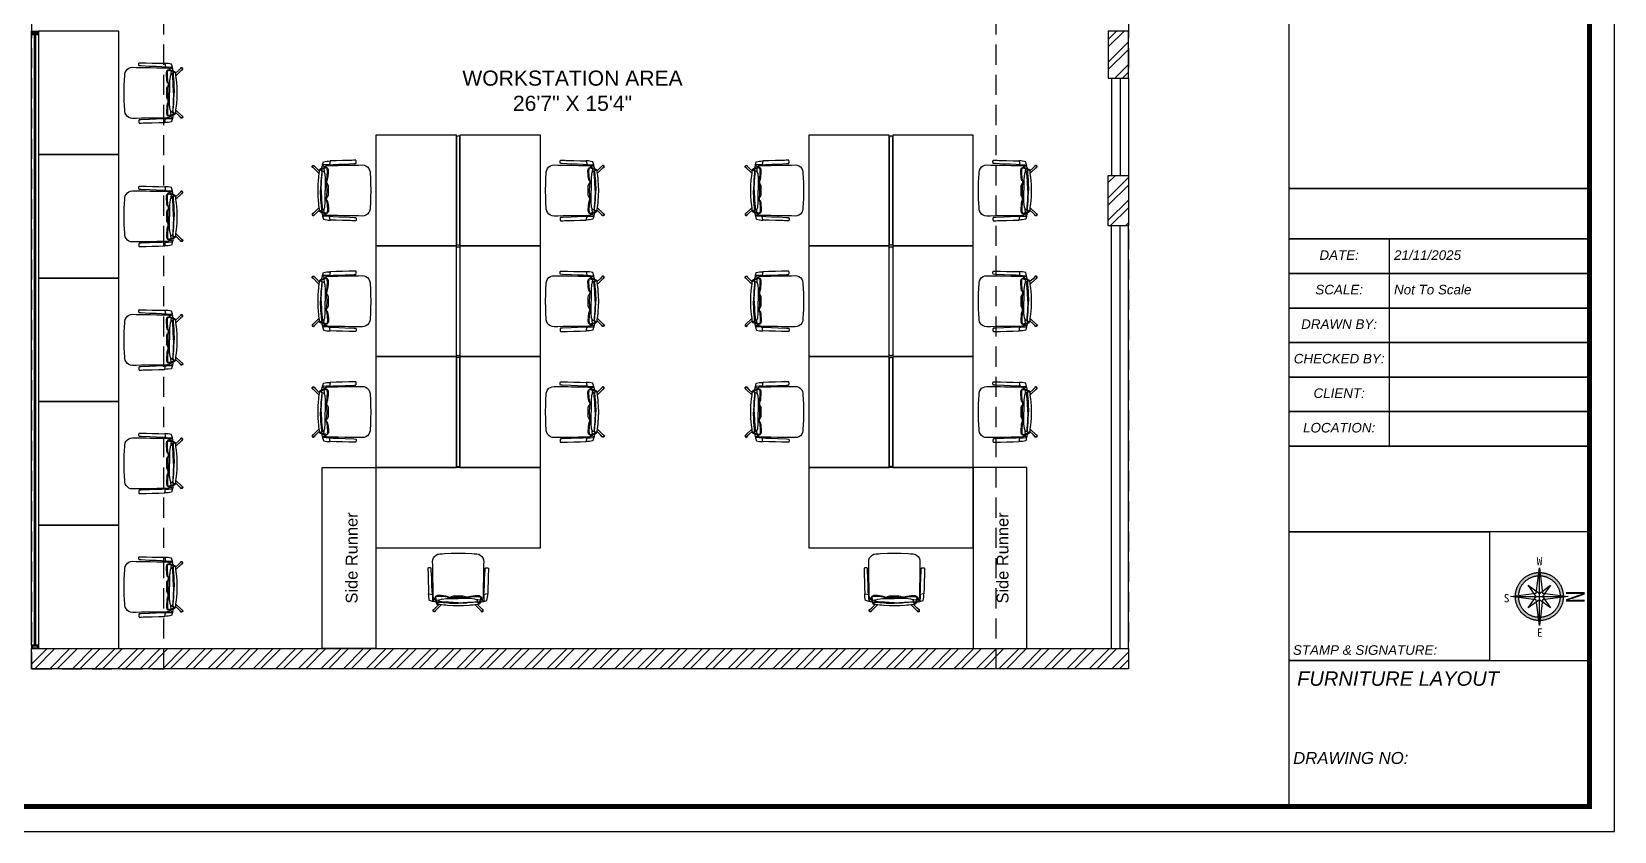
# Model space of a CAD drawing. Header units: inches. Extents: x -1805 to -919, y 1140 to 1766.
# Drawn here: x -1391 to -919.3, y 1140 to 1378.3 of the extents above; entities that cross this region are included whole.
import ezdxf

# ---------------------------------------------------------------- set-up
doc = ezdxf.new("R2010")
doc.units = ezdxf.units.IN
doc.linetypes.add('( Hidden )', pattern=[0.375, 0.25, -0.125])
for name, color, linetype in [('I- Beam', 1, '( Hidden )'), ('I- Furniture', 42, 'Continuous'), ('I- Glass', 4, 'Continuous'), ('I- Text', 251, 'Continuous'), ('I- WAll', 251, 'Continuous'), ('I- Window', 140, 'Continuous')]:
    doc.layers.add(name, color=color, linetype=linetype)
doc.layers.add('I- Name Plate', color=250, linetype='Continuous', true_color=0x333333)
doc.styles.add('Arial Narrow (bold)', font='ARIALNB.TTF')
doc.styles.add('Century Gothic (bold)', font='GOTHICB.TTF')
doc.styles.add('PDF CenturyGothic-Bold Italic', font='ariali.ttf')
doc.styles.get("Standard").update_dxf_attribs({"font": 'arial.ttf'})
pattern_1 = [(45, (-977.828, 0), (-3.367596, 3.367596), []), (45, (-975.583, 0), (-3.367596, 3.367596), [])]

# ---------------------------------------------------------------- blocks, each defined once
blk = doc.blocks.new('Chair')
at = {"layer": 'I- Furniture', "elevation": 0}
for points in [[(-201.951, 1576.528), (-201.956, 1576.53), (-201.958, 1576.536), (-201.959, 1576.54), (-201.961, 1576.552), (-201.962, 1576.593), (-201.962, 1576.644), (-201.964, 1576.706), (-201.964, 1576.741), (-201.964, 1576.784), (-201.965, 1576.832), (-201.966, 1576.866), (-201.964, 1576.883), (-201.958, 1576.899), (-201.948, 1576.913), (-201.934, 1576.925), (-201.919, 1576.932), (-201.903, 1576.936), (-201.879, 1576.937), (-201.858, 1576.939), (-201.796, 1576.941), (-201.733, 1576.943), (-201.671, 1576.941), (-201.608, 1576.939), (-201.588, 1576.937), (-201.563, 1576.936), (-201.547, 1576.932), (-201.533, 1576.925), (-201.518, 1576.913), (-201.509, 1576.899), (-201.503, 1576.883), (-201.501, 1576.866), (-201.502, 1576.832), (-201.502, 1576.784), (-201.502, 1576.741), (-201.503, 1576.706), (-201.505, 1576.644), (-201.505, 1576.593), (-201.506, 1576.552), (-201.508, 1576.54), (-201.509, 1576.536), (-201.511, 1576.53), (-201.516, 1576.528)], [(-201.968, 1576.565), (-201.97, 1576.6), (-201.972, 1576.651), (-201.974, 1576.711), (-201.978, 1576.788), (-201.978, 1576.806), (-201.979, 1576.807), (-201.984, 1576.809), (-201.988, 1576.81), (-201.993, 1576.81), (-201.998, 1576.81), (-202.003, 1576.809), (-202.007, 1576.807), (-202.008, 1576.807), (-202.008, 1576.806), (-202.008, 1576.804), (-202.008, 1576.797), (-202.008, 1576.789), (-202.008, 1576.784), (-202.007, 1576.769), (-202.007, 1576.757), (-202.007, 1576.743), (-202.005, 1576.686), (-202.004, 1576.627), (-202.002, 1576.576), (-202.002, 1576.574), (-202.002, 1576.573), (-202.001, 1576.573)], [(-201.499, 1576.565), (-201.497, 1576.6), (-201.495, 1576.651), (-201.493, 1576.711), (-201.489, 1576.788), (-201.488, 1576.806), (-201.488, 1576.807), (-201.483, 1576.809), (-201.478, 1576.81), (-201.474, 1576.81), (-201.469, 1576.81), (-201.464, 1576.809), (-201.46, 1576.807), (-201.459, 1576.807), (-201.459, 1576.806), (-201.459, 1576.804), (-201.459, 1576.797), (-201.459, 1576.789), (-201.459, 1576.784), (-201.459, 1576.769), (-201.46, 1576.757), (-201.46, 1576.743), (-201.462, 1576.686), (-201.463, 1576.627), (-201.464, 1576.576), (-201.465, 1576.574), (-201.465, 1576.573), (-201.465, 1576.573)], [(-201.933, 1576.497), (-201.943, 1576.499), (-201.949, 1576.501), (-201.966, 1576.504), (-201.994, 1576.512), (-201.995, 1576.513), (-202.001, 1576.543), (-202.001, 1576.556), (-202.002, 1576.573), (-202.001, 1576.573), (-201.969, 1576.566), (-201.968, 1576.565), (-201.968, 1576.56), (-201.966, 1576.554), (-201.963, 1576.549), (-201.96, 1576.547)], [(-201.968, 1576.56), (-201.967, 1576.538), (-201.966, 1576.512), (-201.966, 1576.507), (-201.966, 1576.505), (-201.968, 1576.505), (-201.968, 1576.505)], [(-201.815, 1576.529), (-201.815, 1576.529), (-201.815, 1576.534), (-201.815, 1576.534), (-201.82, 1576.537), (-201.825, 1576.539), (-201.829, 1576.541), (-201.843, 1576.544), (-201.853, 1576.545), (-201.879, 1576.547), (-201.897, 1576.548), (-201.908, 1576.548), (-201.925, 1576.547), (-201.93, 1576.546), (-201.94, 1576.543), (-201.942, 1576.542), (-201.939, 1576.536), (-201.936, 1576.527), (-201.932, 1576.515), (-201.928, 1576.503), (-201.925, 1576.494)], [(-201.815, 1576.534), (-201.818, 1576.538), (-201.825, 1576.544), (-201.834, 1576.55), (-201.845, 1576.553), (-201.868, 1576.555), (-201.887, 1576.557), (-201.903, 1576.558), (-201.917, 1576.558), (-201.923, 1576.557), (-201.928, 1576.555), (-201.933, 1576.553), (-201.936, 1576.55), (-201.939, 1576.547), (-201.941, 1576.544), (-201.941, 1576.543)], [(-201.822, 1576.542), (-201.809, 1576.541)], [(-201.809, 1576.541), (-201.807, 1576.541), (-201.803, 1576.542), (-201.796, 1576.545)], [(-201.805, 1576.534), (-201.796, 1576.545), (-201.792, 1576.548), (-201.785, 1576.552), (-201.775, 1576.554), (-201.767, 1576.555), (-201.762, 1576.555), (-201.733, 1576.555), (-201.704, 1576.555), (-201.7, 1576.555), (-201.692, 1576.554), (-201.682, 1576.552), (-201.675, 1576.548), (-201.671, 1576.545), (-201.662, 1576.534)], [(-201.804, 1576.529), (-201.805, 1576.534), (-201.79, 1576.539), (-201.777, 1576.541), (-201.733, 1576.543), (-201.69, 1576.541), (-201.676, 1576.539), (-201.662, 1576.534), (-201.662, 1576.529)], [(-201.658, 1576.541), (-201.66, 1576.541), (-201.664, 1576.542), (-201.671, 1576.545)], [(-201.644, 1576.542), (-201.658, 1576.541)], [(-201.652, 1576.529), (-201.652, 1576.529), (-201.651, 1576.534), (-201.651, 1576.534), (-201.646, 1576.537), (-201.641, 1576.539), (-201.638, 1576.541), (-201.623, 1576.544), (-201.614, 1576.545), (-201.588, 1576.547), (-201.569, 1576.548), (-201.559, 1576.548), (-201.542, 1576.547), (-201.537, 1576.546), (-201.527, 1576.543), (-201.525, 1576.542), (-201.527, 1576.536), (-201.531, 1576.527), (-201.534, 1576.515), (-201.539, 1576.503), (-201.542, 1576.494)], [(-201.651, 1576.534), (-201.648, 1576.538), (-201.642, 1576.544), (-201.633, 1576.55), (-201.621, 1576.553), (-201.599, 1576.555), (-201.579, 1576.557), (-201.564, 1576.558), (-201.55, 1576.558), (-201.544, 1576.557), (-201.539, 1576.555), (-201.534, 1576.553), (-201.531, 1576.55), (-201.528, 1576.547), (-201.526, 1576.544), (-201.525, 1576.543)], [(-201.534, 1576.497), (-201.523, 1576.499), (-201.518, 1576.501), (-201.501, 1576.504), (-201.473, 1576.512), (-201.472, 1576.513), (-201.466, 1576.543), (-201.465, 1576.556), (-201.465, 1576.573), (-201.466, 1576.573), (-201.498, 1576.566), (-201.499, 1576.565), (-201.499, 1576.56), (-201.5, 1576.554), (-201.504, 1576.549), (-201.507, 1576.547)], [(-201.499, 1576.56), (-201.5, 1576.538), (-201.501, 1576.512), (-201.501, 1576.507), (-201.501, 1576.505), (-201.499, 1576.505), (-201.499, 1576.505)], [(-201.938, 1576.422), (-201.939, 1576.42), (-201.942, 1576.416), (-201.944, 1576.413), (-201.946, 1576.411), (-201.95, 1576.41), (-201.953, 1576.41), (-201.956, 1576.411), (-201.959, 1576.413), (-201.961, 1576.416), (-201.962, 1576.419), (-201.962, 1576.423), (-201.961, 1576.426), (-201.959, 1576.429), (-201.956, 1576.431), (-201.951, 1576.434)], [(-201.96, 1576.503), (-201.957, 1576.509), (-201.955, 1576.514), (-201.952, 1576.525), (-201.948, 1576.532), (-201.947, 1576.532), (-201.946, 1576.53), (-201.944, 1576.525), (-201.929, 1576.485), (-201.926, 1576.48), (-201.924, 1576.479), (-201.922, 1576.48), (-201.92, 1576.483), (-201.918, 1576.486), (-201.916, 1576.489), (-201.912, 1576.496), (-201.909, 1576.497), (-201.903, 1576.497), (-201.894, 1576.497), (-201.883, 1576.496), (-201.866, 1576.494), (-201.822, 1576.49), (-201.809, 1576.489), (-201.734, 1576.487)], [(-201.887, 1576.474), (-201.945, 1576.415), (-201.948, 1576.413), (-201.95, 1576.413), (-201.953, 1576.413), (-201.955, 1576.413), (-201.957, 1576.415), (-201.959, 1576.417), (-201.96, 1576.42), (-201.96, 1576.422), (-201.959, 1576.425), (-201.958, 1576.427), (-201.939, 1576.445), (-201.908, 1576.477)], [(-201.734, 1576.492), (-201.822, 1576.496), (-201.881, 1576.501), (-201.903, 1576.502), (-201.91, 1576.502), (-201.912, 1576.501), (-201.917, 1576.492), (-201.921, 1576.487), (-201.924, 1576.485), (-201.926, 1576.485), (-201.929, 1576.49), (-201.943, 1576.526), (-201.948, 1576.534), (-201.95, 1576.533), (-201.952, 1576.525)], [(-201.931, 1576.516), (-201.912, 1576.518), (-201.9, 1576.519)], [(-201.914, 1576.498), (-201.921, 1576.492), (-201.922, 1576.491), (-201.923, 1576.491), (-201.924, 1576.492), (-201.925, 1576.493)], [(-201.543, 1576.479), (-201.601, 1576.471), (-201.608, 1576.47), (-201.612, 1576.469), (-201.62, 1576.469), (-201.637, 1576.467), (-201.685, 1576.464), (-201.733, 1576.463), (-201.782, 1576.464), (-201.83, 1576.467), (-201.847, 1576.469), (-201.855, 1576.469), (-201.859, 1576.47), (-201.865, 1576.471), (-201.924, 1576.479)], [(-201.911, 1576.504), (-201.909, 1576.51), (-201.9, 1576.519), (-201.884, 1576.525), (-201.84, 1576.529), (-201.815, 1576.529), (-201.804, 1576.529), (-201.768, 1576.529), (-201.734, 1576.529)], [(-201.733, 1576.492), (-201.645, 1576.496), (-201.586, 1576.501), (-201.564, 1576.502), (-201.557, 1576.502), (-201.555, 1576.501), (-201.549, 1576.492), (-201.546, 1576.487), (-201.543, 1576.485), (-201.541, 1576.485), (-201.538, 1576.49), (-201.524, 1576.526), (-201.519, 1576.534), (-201.517, 1576.533), (-201.515, 1576.525)], [(-201.507, 1576.503), (-201.51, 1576.509), (-201.512, 1576.514), (-201.514, 1576.525), (-201.518, 1576.532), (-201.52, 1576.532), (-201.521, 1576.53), (-201.523, 1576.525), (-201.538, 1576.485), (-201.541, 1576.48), (-201.543, 1576.479), (-201.544, 1576.48), (-201.547, 1576.483), (-201.549, 1576.486), (-201.551, 1576.489), (-201.555, 1576.496), (-201.557, 1576.497), (-201.564, 1576.497), (-201.573, 1576.497), (-201.583, 1576.496), (-201.601, 1576.494), (-201.645, 1576.49), (-201.658, 1576.489), (-201.733, 1576.487)], [(-201.556, 1576.504), (-201.557, 1576.51), (-201.567, 1576.519), (-201.583, 1576.525), (-201.626, 1576.529), (-201.652, 1576.529), (-201.662, 1576.529), (-201.699, 1576.529), (-201.733, 1576.529)], [(-201.58, 1576.474), (-201.522, 1576.415), (-201.518, 1576.413), (-201.517, 1576.413), (-201.514, 1576.413), (-201.512, 1576.413), (-201.509, 1576.415), (-201.508, 1576.417), (-201.507, 1576.42), (-201.507, 1576.422), (-201.508, 1576.425), (-201.509, 1576.427), (-201.528, 1576.445), (-201.558, 1576.477)], [(-201.536, 1576.516), (-201.555, 1576.518), (-201.567, 1576.519)], [(-201.549, 1576.494), (-201.546, 1576.492), (-201.545, 1576.491), (-201.544, 1576.491), (-201.543, 1576.492), (-201.542, 1576.493)], [(-201.529, 1576.422), (-201.527, 1576.42), (-201.525, 1576.416), (-201.523, 1576.413), (-201.52, 1576.411), (-201.517, 1576.41), (-201.514, 1576.41), (-201.51, 1576.411), (-201.508, 1576.413), (-201.506, 1576.416), (-201.505, 1576.419), (-201.505, 1576.423), (-201.506, 1576.426), (-201.508, 1576.429), (-201.511, 1576.431), (-201.516, 1576.434)]]:
    blk.add_lwpolyline(points, dxfattribs=at)
blk = doc.blocks.new('NORTH')
at = {"linetype": 'Continuous', "lineweight": 0}
h = blk.add_hatch(color=8, dxfattribs=at)
edge = h.paths.add_edge_path(flags=16)
edge.add_spline(control_points=[(123400, 207781), (123388, 207703), (123445, 207558), (123566, 207460), (123721, 207436), (123866, 207493), (123963, 207615), (123987, 207770), (123930, 207916), (123808, 208013), (123654, 208037), (123509, 207980), (123411, 207858), (123400, 207781)], knot_values=[0, 0, 0, 1, 2, 3, 4, 5, 6, 7, 8, 9, 10, 11, 12, 12, 12], degree=2, periodic=1)
edge = h.paths.add_edge_path()
edge.add_spline(control_points=[(123355, 207787), (123341, 207698), (123407, 207530), (123548, 207417), (123726, 207390), (123894, 207455), (124006, 207597), (124033, 207775), (123968, 207944), (123827, 208056), (123649, 208084), (123481, 208018), (123368, 207877), (123355, 207787)], knot_values=[0, 0, 0, 1, 2, 3, 4, 5, 6, 7, 8, 9, 10, 11, 12, 12, 12], degree=2, periodic=1)
for p, q in [((123687, 207365), (123687, 208108)), ((123317, 207737), (124058, 207737))]:
    blk.add_line(p, q)
for points in [[(124091, 207737), (123733, 207691), (123687, 207332), (123641, 207691), (123284, 207737), (123641, 207783), (123687, 208141), (123733, 207783)], [(123844, 207579), (123687, 207693), (123530, 207579), (123644, 207737), (123530, 207894), (123687, 207780), (123844, 207894), (123731, 207737)]]:
    blk.add_lwpolyline(points, close=True)
for points in [[(123355, 207787), (123341, 207698), (123407, 207530), (123548, 207417), (123726, 207390), (123894, 207455), (124006, 207597), (124033, 207775), (123968, 207944), (123827, 208056), (123649, 208084), (123481, 208018), (123368, 207877), (123355, 207787)], [(123400, 207781), (123388, 207703), (123445, 207558), (123566, 207460), (123721, 207436), (123866, 207493), (123963, 207615), (123987, 207770), (123930, 207916), (123808, 208013), (123654, 208037), (123509, 207980), (123411, 207858), (123400, 207781)]]:
    blk.add_open_spline(points, degree=2)
at = {"char_height": 116.65, "attachment_point": 1, "line_spacing_factor": 0.997128, "style": 'Century Gothic (bold)'}
for s, insert in [('{\\f@SimSun-ExtB|b1|i0|c0|p49;W}', (123650, 208293)), ('{\\f@SimSun-ExtB|b1|i0|c0|p49;S}', (123188, 207772)), ('{\\f@SimSun-ExtB|b1|i0|c0|p49;E}', (123653, 207289))]:
    blk.add_mtext(s, dxfattribs=dict(at, insert=insert))
at = {"insert": (124061, 207642), "char_height": 262.18, "attachment_point": 1, "rotation": 90, "line_spacing_factor": 0.974886, "style": 'Arial Narrow (bold)'}
blk.add_mtext('{\\f@SimSun-ExtB|b1|i0|c0|p49;\\C1;N}', dxfattribs=at)

msp = doc.modelspace()

# ---------------------------------------------------------------- hatches: boundary and pattern name
at = {"true_color": 0x636466, "transparency": 33554687}
h = msp.add_hatch(dxfattribs=at)
h.set_pattern_fill('ANSI32', color=251, scale=0.5)
h.set_pattern_definition(pattern_1)
h.paths.add_polyline_path([(-1070.099, 1364.479), (-1064.099, 1364.479), (-1064.099, 1378.479), (-1070.099, 1378.479)])
h = msp.add_hatch(dxfattribs=at)
h.set_pattern_fill('ANSI32', color=251, scale=0.5)
h.set_pattern_definition(pattern_1)
h.paths.add_polyline_path([(-1070.099, 1335.479), (-1064.099, 1335.479), (-1064.099, 1320.479), (-1070.099, 1320.479)])
h = msp.add_hatch(dxfattribs=at)
h.set_pattern_fill('ANSI32', color=251, scale=0.5)
h.set_pattern_definition(pattern_1)
h.paths.add_polyline_path([(-1390.972, 1194.487), (-1064.099, 1194.487), (-1064.099, 1188.487), (-1390.972, 1188.487)])

# ---------------------------------------------------------------- linework, layer by layer
at = {"layer": 'I- Beam', "ltscale": 24, "elevation": 0}
for points in [[(-1351.604, 1697.432), (-1390.972, 1697.432), (-1390.972, 1188.487), (-1351.604, 1188.487)], [(-1103.514, 1697.432), (-1064.099, 1697.432), (-1064.099, 1188.487), (-1103.514, 1188.487)]]:
    msp.add_lwpolyline(points, close=True, dxfattribs=at)
at = {"layer": 'I- Furniture', "elevation": 0}
for points in [[(-1388.972, 1341.681), (-1364.972, 1341.681), (-1364.972, 1378.479), (-1388.972, 1378.479)], [(-1288.352, 1314.487), (-1264.352, 1314.487), (-1264.352, 1347.487), (-1288.352, 1347.487)], [(-1239.352, 1347.487), (-1263.352, 1347.487), (-1263.352, 1314.487), (-1239.352, 1314.487)], [(-1159.352, 1314.487), (-1135.352, 1314.487), (-1135.352, 1347.487), (-1159.352, 1347.487)], [(-1110.352, 1347.487), (-1134.352, 1347.487), (-1134.352, 1314.487), (-1110.352, 1314.487)], [(-1388.972, 1304.882), (-1364.972, 1304.882), (-1364.972, 1341.681), (-1388.972, 1341.681)], [(-1288.352, 1281.487), (-1264.352, 1281.487), (-1264.352, 1314.487), (-1288.352, 1314.487)], [(-1239.352, 1314.487), (-1263.352, 1314.487), (-1263.352, 1281.487), (-1239.352, 1281.487)], [(-1159.352, 1281.487), (-1135.352, 1281.487), (-1135.352, 1314.487), (-1159.352, 1314.487)], [(-1110.352, 1314.487), (-1134.352, 1314.487), (-1134.352, 1281.487), (-1110.352, 1281.487)], [(-1388.972, 1268.084), (-1364.972, 1268.084), (-1364.972, 1304.882), (-1388.972, 1304.882)], [(-1288.352, 1248.487), (-1264.352, 1248.487), (-1264.352, 1281.487), (-1288.352, 1281.487)], [(-1239.352, 1281.487), (-1263.352, 1281.487), (-1263.352, 1248.487), (-1239.352, 1248.487)], [(-1159.352, 1248.487), (-1135.352, 1248.487), (-1135.352, 1281.487), (-1159.352, 1281.487)], [(-1110.352, 1281.487), (-1134.352, 1281.487), (-1134.352, 1248.487), (-1110.352, 1248.487)], [(-1388.972, 1231.285), (-1364.972, 1231.285), (-1364.972, 1268.084), (-1388.972, 1268.084)], [(-1304.352, 1248.487), (-1288.352, 1248.487), (-1288.352, 1194.487), (-1304.352, 1194.487)], [(-1288.352, 1224.487), (-1239.352, 1224.487), (-1239.352, 1248.487), (-1288.352, 1248.487)], [(-1159.352, 1224.487), (-1110.352, 1224.487), (-1110.352, 1248.487), (-1159.352, 1248.487)], [(-1094.352, 1248.487), (-1110.352, 1248.487), (-1110.352, 1194.487), (-1094.352, 1194.487)], [(-1388.972, 1194.487), (-1364.972, 1194.487), (-1364.972, 1231.285), (-1388.972, 1231.285)]]:
    msp.add_lwpolyline(points, close=True, dxfattribs=at)
at = {"layer": 'I- Glass', "color": 251, "lineweight": 30, "true_color": 0x636466, "elevation": 0}
for points in [[(-1390.972, 1378.479), (-1388.972, 1378.479), (-1388.972, 1377.479), (-1390.972, 1377.479)], [(-1390.722, 1378.229), (-1389.222, 1378.229), (-1389.222, 1377.729), (-1390.722, 1377.729)], [(-1390.972, 1194.487), (-1388.972, 1194.487), (-1388.972, 1195.487), (-1390.972, 1195.487)], [(-1390.722, 1194.737), (-1389.222, 1194.737), (-1389.222, 1195.237), (-1390.722, 1195.237)]]:
    msp.add_lwpolyline(points, close=True, dxfattribs=at)
at = {"layer": 'I- Glass', "color": 251, "true_color": 0x636466, "elevation": 0}
msp.add_lwpolyline([(-1388.972, 1195.487), (-1390.972, 1195.487), (-1390.972, 1377.479), (-1388.972, 1377.479)], close=True, dxfattribs=at)
at = {"layer": 'I- Glass', "elevation": 0}
msp.add_lwpolyline([(-1390.222, 1195.487), (-1389.722, 1195.487), (-1389.722, 1377.479), (-1390.222, 1377.479)], close=True, dxfattribs=at)
for points in [[(-1263.852, 1314.737), (-1263.852, 1314.737, 0.4142136), (-1263.352, 1315.237), (-1263.352, 1346.737, 0.4142136), (-1263.852, 1347.237), (-1263.852, 1347.237, 0.4142136), (-1264.352, 1346.737), (-1264.352, 1315.237, 0.4142136)], [(-1134.852, 1314.737), (-1134.852, 1314.737, 0.4142136), (-1134.352, 1315.237), (-1134.352, 1346.737, 0.4142136), (-1134.852, 1347.237), (-1134.852, 1347.237, 0.4142136), (-1135.352, 1346.737), (-1135.352, 1315.237, 0.4142136)], [(-1263.852, 1314.237), (-1263.852, 1314.237, -0.4142136), (-1263.352, 1313.737), (-1263.352, 1282.237, -0.4142136), (-1263.852, 1281.737), (-1263.852, 1281.737, -0.4142136), (-1264.352, 1282.237), (-1264.352, 1313.737, -0.4142136)], [(-1134.852, 1314.237), (-1134.852, 1314.237, -0.4142136), (-1134.352, 1313.737), (-1134.352, 1282.237, -0.4142136), (-1134.852, 1281.737), (-1134.852, 1281.737, -0.4142136), (-1135.352, 1282.237), (-1135.352, 1313.737, -0.4142136)], [(-1263.852, 1248.737), (-1263.852, 1248.737, 0.4142136), (-1263.352, 1249.237), (-1263.352, 1280.737, 0.4142136), (-1263.852, 1281.237), (-1263.852, 1281.237, 0.4142136), (-1264.352, 1280.737), (-1264.352, 1249.237, 0.4142136)], [(-1134.852, 1248.737), (-1134.852, 1248.737, 0.4142136), (-1134.352, 1249.237), (-1134.352, 1280.737, 0.4142136), (-1134.852, 1281.237), (-1134.852, 1281.237, 0.4142136), (-1135.352, 1280.737), (-1135.352, 1249.237, 0.4142136)]]:
    msp.add_lwpolyline(points, format="xyb", close=True, dxfattribs=at)
at = {"layer": 'I- Name Plate', "lineweight": 30, "elevation": 0}
msp.add_lwpolyline([(-1804.844, 1140.041), (-919.269, 1140.041), (-919.269, 1766.187), (-1804.844, 1766.187)], close=True, dxfattribs=at)
at = {"layer": 'I- Name Plate', "lineweight": 40, "const_width": 1.473, "elevation": 0}
msp.add_lwpolyline([(-1797.413, 1147.472), (-926.7, 1147.472), (-926.7, 1758.757), (-1797.413, 1758.757)], close=True, dxfattribs=at)
at = {"layer": 'I- Name Plate', "elevation": 0}
for points in [[(-926.722, 1147.495), (-1016.159, 1147.495), (-1016.159, 1758.734), (-926.722, 1758.734)], [(-1016.159, 1420.981), (-926.722, 1420.981), (-926.722, 1331.545), (-1016.159, 1331.545)], [(-1016.159, 1331.545), (-926.7, 1331.545), (-926.7, 1316.549), (-1016.159, 1316.549)], [(-1016.159, 1316.549), (-926.722, 1316.549), (-926.722, 1254.827), (-1016.159, 1254.827)], [(-986.347, 1306.262), (-1016.159, 1306.262), (-1016.159, 1316.549), (-986.347, 1316.549)], [(-986.347, 1306.262), (-926.722, 1306.262), (-926.722, 1316.549), (-986.347, 1316.549)], [(-986.347, 1295.975), (-1016.159, 1295.975), (-1016.159, 1306.262), (-986.347, 1306.262)], [(-986.347, 1295.975), (-926.722, 1295.975), (-926.722, 1306.262), (-986.347, 1306.262)], [(-986.347, 1285.688), (-1016.159, 1285.688), (-1016.159, 1295.975), (-986.347, 1295.975)], [(-986.347, 1285.688), (-926.722, 1285.688), (-926.722, 1295.975), (-986.347, 1295.975)], [(-986.347, 1275.401), (-1016.159, 1275.401), (-1016.159, 1285.688), (-986.347, 1285.688)], [(-986.347, 1275.401), (-926.722, 1275.401), (-926.722, 1285.688), (-986.347, 1285.688)], [(-986.347, 1265.114), (-1016.159, 1265.114), (-1016.159, 1275.401), (-986.347, 1275.401)], [(-986.347, 1265.114), (-926.722, 1265.114), (-926.722, 1275.401), (-986.347, 1275.401)], [(-986.347, 1254.827), (-1016.159, 1254.827), (-1016.159, 1265.114), (-986.347, 1265.114)], [(-986.347, 1254.827), (-926.722, 1254.827), (-926.722, 1265.114), (-986.347, 1265.114)], [(-1016.159, 1254.827), (-926.7, 1254.827), (-926.7, 1229.255), (-1016.159, 1229.255)], [(-956.512, 1190.919), (-1016.159, 1190.919), (-1016.159, 1229.255), (-956.512, 1229.255)], [(-956.512, 1190.919), (-926.722, 1190.919), (-926.722, 1229.255), (-956.512, 1229.255)], [(-1016.159, 1190.919), (-926.722, 1190.919), (-926.722, 1147.495), (-1016.159, 1147.495)]]:
    msp.add_lwpolyline(points, close=True, dxfattribs=at)
at = {"layer": 'I- WAll', "elevation": 0}
for points in [[(-1070.099, 1364.479), (-1064.099, 1364.479), (-1064.099, 1378.479), (-1070.099, 1378.479)], [(-1070.099, 1335.479), (-1064.099, 1335.479), (-1064.099, 1320.479), (-1070.099, 1320.479)], [(-1390.972, 1194.487), (-1064.099, 1194.487), (-1064.099, 1188.487), (-1390.972, 1188.487)]]:
    msp.add_lwpolyline(points, close=True, dxfattribs=at)
at = {"layer": 'I- Window', "ltscale": 5, "transparency": 33554687}
for p, q in [((-1069.099, 1364.479, 0), (-1069.099, 1335.479, 0)), ((-1064.099, 1364.479, 0), (-1064.099, 1335.479, 0)), ((-1069.099, 1194.487, 0), (-1069.099, 1320.479, 0)), ((-1064.099, 1194.487, 0), (-1064.099, 1320.479, 0))]:
    msp.add_line(p, q, dxfattribs=at)
at = {"layer": 'I- Window', "color": 254, "linetype": 'Continuous', "ltscale": 5, "transparency": 33554687}
for p, q in [((-1066.599, 1364.479, 0), (-1066.599, 1335.479, 0)), ((-1066.599, 1194.487, 0), (-1066.599, 1320.479, 0))]:
    msp.add_line(p, q, dxfattribs=at)

# ---------------------------------------------------------------- block references
at = {"layer": 'I- Furniture', "xscale": 32.78954261174279, "yscale": 32.78954261174279, "zscale": 32.78954261174279}
for p, rotation in [((50343.802, 7974.824, 0), 89.99999999999999), ((-52997.126, -5283.757, 0), 270), ((50469.423, 7945.73, 0), 89.99999999999999), ((-52868.126, -5283.757, 0), 270), ((50598.423, 7945.73, 0), 89.99999999999999), ((50343.802, 7938.025, 0), 89.99999999999999), ((-52997.126, -5316.757, 0), 270), ((50469.423, 7912.73, 0), 89.99999999999999), ((-52868.126, -5316.757, 0), 270), ((50598.423, 7912.73, 0), 89.99999999999999), ((50343.802, 7901.227, 0), 89.99999999999999), ((-52997.126, -5349.757, 0), 270), ((50469.423, 7879.73, 0), 89.99999999999999), ((-52868.126, -5349.757, 0), 270), ((50598.423, 7879.73, 0), 89.99999999999999), ((50343.802, 7864.428, 0), 89.99999999999999), ((50343.802, 7827.63, 0), 89.99999999999999)]:
    msp.add_blockref('Chair', p, dxfattribs=dict(at, rotation=rotation))
for p in [(5350.892, -50484.288, 0), (5480.892, -50484.288, 0)]:
    msp.add_blockref('Chair', p, dxfattribs=at)
at = {"layer": 'I- Name Plate', "xscale": 0.0212595090508546, "yscale": 0.0212595090508546, "zscale": 0.0212595090508546}
msp.add_blockref('NORTH', (-3571.15, -3206.379, 0), dxfattribs=at)

# ---------------------------------------------------------------- texts
at = {"layer": 'I- Name Plate', "lineweight": 30, "attachment_point": 1, "style": 'PDF CenturyGothic-Bold Italic'}
for s, width, heights, insert, char_height in [('\\pxi-3,l3,qc,t3;DATE:', 30.10612, [-2.855], (-1016.337, 1313.177, 0), 2.85548), ('\\pxi-3,l3,ql,t3;21/11/2025', 30.10612, [0], (-984.924, 1313.177, 0), 2.85548), ('\\pxi-3,l3,qc,t3;SCALE:', 30.10612, [-2.953], (-1016.337, 1302.89, 0), 2.85548), ('\\pxi-3,l3,ql,t3;Not To Scale', 30.10612, [-2.953], (-984.924, 1302.89, 0), 2.85548), ('\\pxi-3,l3,qc,t3;DRAWN BY:', 30.10612, [-2.857], (-1016.337, 1292.603, 0), 2.85548), ('\\pxi-3,l3,qc,t3;CHECKED BY:', 30.10612, [-2.953], (-1016.337, 1282.316, 0), 2.85548), ('\\pxi-3,l3,qc,t3;CLIENT:', 30.10612, [-2.953], (-1016.337, 1272.029, 0), 2.85548), ('\\pxi-3,l3,qc,t3;LOCATION:', 30.10612, [-2.953], (-1016.337, 1261.742, 0), 2.85548), ('\\pxi-3,l3,qc,t3;STAMP & SIGNATURE:', 45.17445, [-2.972], (-1016.159, 1195.497, 0), 2.85548), ('\\A1;\\pxi-3,l3,ql,t3;FURNITURE LAYOUT', 71.54362, [-4.432], (-1013.814, 1187.699, 0), 4.28322), ('\\A1;\\pxi-3,l3,ql,t3;DRAWING NO:', 71.54362, [-3.691], (-1015.004, 1163.684, 0), 3.56935)]:
    msp.add_mtext_dynamic_manual_height_columns(s, width=width, gutter_width=27.484, heights=heights, dxfattribs=dict(at, insert=insert, char_height=char_height))
at = {"layer": 'I- Text', "insert": (-1265.524, 1366.732, 0), "char_height": 4.5, "attachment_point": 1}
msp.add_mtext_dynamic_manual_height_columns('\\pxqc;WORKSTATION AREA\\P26\'7" X 15\'4"', width=71.48649, gutter_width=12.5, heights=[-12.175], dxfattribs=at)
at = {"layer": 'I- Text', "char_height": 3.5, "attachment_point": 1, "rotation": 90}
for insert in [(-1297.348, 1199.65, 0), (-1103.348, 1199.65, 0)]:
    msp.add_mtext_dynamic_manual_height_columns('\\pxqc;Side Runner', width=43.71835, gutter_width=12.5, heights=[-3.619], dxfattribs=dict(at, insert=insert))

doc.saveas('drawing.dxf')
